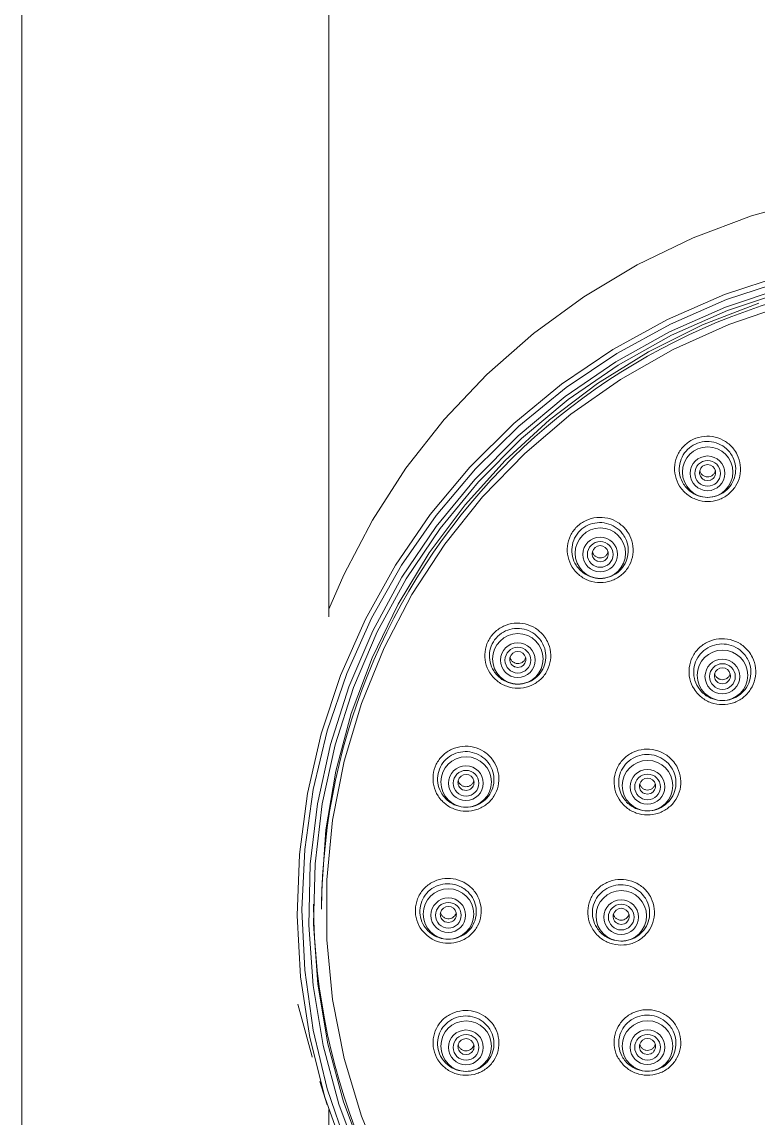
# Model space of a CAD drawing. Extents: x 1944 to 4044, y -46 to 2924.
# Drawn here: x 2657.4 to 2703, y 1490.8 to 1558.7 of the extents above; entities that cross this region are included whole.
import ezdxf

# ---------------------------------------------------------------- set-up
doc = ezdxf.new("R2010")
doc.units = 0
doc.header["$LTSCALE"] = 23.1
doc.layers.get('0').update_dxf_attribs({"linetype": 'CONTINUOUS'})

# ---------------------------------------------------------------- blocks, each defined once
blk = doc.blocks.new('A$C7AF3309A')
at = {"color": 7, "linetype": 'Continuous', "lineweight": 15}
for p, q in [((375.5, 1480.313), (375.5, 1028.825)), ((394.5, 1107.647), (394.5, 1480.313)), ((394.048, 1089.839), (394.048, 1089.541)), ((393.949, 1078.852), (394.407, 1077.404)), ((394.5, 1028.825), (394.5, 1077.114))]:
    blk.add_line(p, q, dxfattribs=at)
at = {"color": 7, "linetype": 'Continuous', "lineweight": 15, "flags": 128}
for points in [[(424.403, 1133.521), (420.676, 1132.49), (417.059, 1131.13), (413.584, 1129.451), (410.278, 1127.466), (407.169, 1125.194), (404.284, 1122.652), (401.646, 1119.862), (399.277, 1116.846), (397.196, 1113.631), (395.422, 1110.242), (394.5, 1108.11)], [(395.529, 1074.3), (394.257, 1077.888), (393.329, 1081.578), (392.753, 1085.336), (392.535, 1089.131), (392.676, 1092.929), (393.175, 1096.698), (394.027, 1100.405), (395.226, 1104.018), (396.761, 1107.505), (398.618, 1110.837), (400.782, 1113.985), (403.233, 1116.92), (405.951, 1119.619), (408.912, 1122.056), (412.091, 1124.213), (415.459, 1126.068), (418.987, 1127.608), (422.646, 1128.818)], [(433.059, 1130.023), (430.201, 1129.861), (426.435, 1129.343), (422.734, 1128.486), (419.128, 1127.296), (415.65, 1125.783), (412.328, 1123.961), (409.191, 1121.845), (406.266, 1119.453), (403.577, 1116.805), (401.148, 1113.924), (398.999, 1110.834), (397.148, 1107.563), (395.613, 1104.137), (394.404, 1100.587), (393.534, 1096.941), (393.008, 1093.233), (392.833, 1089.492), (393.008, 1085.751), (393.534, 1082.042), (394.404, 1078.397), (395.613, 1074.847)], [(396.442, 1073.917), (395.126, 1077.449), (394.152, 1081.087), (393.528, 1084.798), (393.259, 1088.551), (393.349, 1092.312), (393.795, 1096.049), (394.596, 1099.727), (395.742, 1103.316), (397.225, 1106.784), (399.03, 1110.099), (401.144, 1113.233), (403.545, 1116.159), (406.215, 1118.85), (409.128, 1121.284), (412.261, 1123.437), (415.584, 1125.293), (419.069, 1126.834), (422.685, 1128.047), (426.401, 1128.921), (430.184, 1129.448), (433.152, 1129.616)], [(434, 1129.381), (430.212, 1129.206), (426.457, 1128.683), (422.769, 1127.815), (419.179, 1126.611), (415.72, 1125.082), (412.421, 1123.24), (409.312, 1121.102), (406.419, 1118.686), (403.77, 1116.015), (401.385, 1113.111), (399.288, 1109.999), (397.495, 1106.708), (396.024, 1103.267), (394.886, 1099.704), (394.091, 1096.053), (393.648, 1092.344), (393.559, 1088.61), (393.826, 1084.885), (394.445, 1081.2), (395.412, 1077.589), (396.719, 1074.083)], [(421.121, 1127.084), (417.636, 1125.732), (414.295, 1124.066), (411.127, 1122.098), (408.16, 1119.847), (405.42, 1117.332), (402.932, 1114.576), (400.716, 1111.602), (398.793, 1108.437), (397.179, 1105.109), (395.889, 1101.646), (394.934, 1098.08), (394.322, 1094.441), (394.059, 1090.762), (394.048, 1089.839)], [(433.062, 1128.543), (430.229, 1128.377), (426.493, 1127.848), (422.824, 1126.971), (419.257, 1125.755), (415.823, 1124.211), (412.554, 1122.352), (409.479, 1120.196), (406.627, 1117.761), (404.022, 1115.071), (401.688, 1112.149), (399.647, 1109.021), (397.918, 1105.717), (396.515, 1102.266), (395.451, 1098.699), (394.737, 1095.049), (394.378, 1091.348), (394.378, 1087.631), (394.737, 1083.93), (395.451, 1080.28), (396.515, 1076.713), (397.918, 1073.262)], [(392.581, 1083.639), (393.438, 1080.468), (393.468, 1080.373)]]:
    blk.add_lwpolyline(points, dxfattribs=at)
at = {"color": 8, "linetype": 'Continuous', "lineweight": 15, "flags": 128}
for points in [[(417.74, 1116.127), (417.758, 1116.119), (417.95, 1116.081)], [(417.95, 1116.081), (418.141, 1116.119), (418.152, 1116.124)], [(411.092, 1111.103), (411.11, 1111.095), (411.302, 1111.058)], [(411.302, 1111.058), (411.493, 1111.095), (411.504, 1111.1)], [(405.991, 1104.556), (406.009, 1104.548), (406.2, 1104.51)], [(406.2, 1104.51), (406.392, 1104.548), (406.403, 1104.553)], [(418.658, 1103.539), (418.676, 1103.532), (418.868, 1103.494)], [(418.868, 1103.494), (419.059, 1103.532), (419.07, 1103.536)], [(402.784, 1096.931), (402.802, 1096.924), (402.994, 1096.886)], [(402.994, 1096.886), (403.185, 1096.924), (403.196, 1096.928)], [(414.019, 1096.702), (414.037, 1096.694), (414.229, 1096.657)], [(414.229, 1096.657), (414.42, 1096.694), (414.431, 1096.699)], [(401.69, 1088.75), (401.708, 1088.742), (401.9, 1088.704)], [(401.9, 1088.704), (402.091, 1088.742), (402.102, 1088.747)], [(412.39, 1088.637), (412.408, 1088.629), (412.6, 1088.592)], [(412.6, 1088.592), (412.791, 1088.629), (412.802, 1088.634)], [(402.784, 1080.568), (402.802, 1080.56), (402.994, 1080.522)], [(402.994, 1080.522), (403.185, 1080.56), (403.196, 1080.565)], [(414.019, 1080.572), (414.037, 1080.564), (414.229, 1080.527)], [(414.229, 1080.527), (414.42, 1080.564), (414.431, 1080.569)]]:
    blk.add_lwpolyline(points, dxfattribs=at)
at = {"color": 7, "linetype": 'Continuous', "lineweight": 15}
for centre, radius in [((417.956, 1116.609), 1.564), ((417.946, 1116.532), 1.075), ((417.953, 1116.53), 0.796), ((411.308, 1111.585), 1.564), ((411.297, 1111.509), 1.075), ((411.305, 1111.506), 0.796), ((406.206, 1105.038), 1.564), ((406.196, 1104.961), 1.075), ((406.203, 1104.959), 0.796), ((418.874, 1104.022), 1.564), ((418.864, 1103.945), 1.075), ((418.871, 1103.942), 0.796), ((403, 1097.414), 1.564), ((414.235, 1097.184), 1.564), ((402.989, 1097.337), 1.075), ((402.997, 1097.334), 0.796), ((414.225, 1097.108), 1.075), ((414.232, 1097.105), 0.796), ((401.906, 1089.232), 1.564), ((412.606, 1089.119), 1.564), ((401.896, 1089.155), 1.075), ((401.903, 1089.152), 0.796), ((412.596, 1089.043), 1.075), ((412.603, 1089.04), 0.796), ((403, 1081.05), 1.564), ((414.235, 1081.054), 1.564), ((402.989, 1080.973), 1.075), ((402.997, 1080.971), 0.796), ((414.225, 1080.978), 1.075), ((414.232, 1080.975), 0.796)]:
    blk.add_circle(centre, radius, dxfattribs=at)
for centre, radius, start, end in [((433.701, 1089.234), 39.654, 89.56766, 179.55525), ((417.95, 1116.578), 0.498, 294.045, 245.12886), ((411.302, 1111.554), 0.498, 294.045, 245.12886), ((406.2, 1105.007), 0.498, 294.045, 245.12886), ((418.868, 1103.991), 0.498, 294.045, 245.12886), ((402.993, 1097.383), 0.498, 294.045, 245.12886), ((414.229, 1097.154), 0.498, 294.045, 245.12886), ((433.697, 1090.151), 40.15, 180.44475, 270.43234), ((401.9, 1089.201), 0.498, 294.045, 245.12886), ((412.6, 1089.089), 0.498, 294.045, 245.12886), ((402.993, 1081.019), 0.498, 294.045, 245.12886), ((414.229, 1081.024), 0.498, 294.045, 245.12886)]:
    blk.add_arc(centre, radius, start, end, dxfattribs=at)
for points, knots in [([(416.466, 1115.424), (416.379, 1115.528), (416.144, 1115.806), (415.92, 1116.367), (415.882, 1117.056), (416.078, 1117.72), (416.485, 1118.281), (417.057, 1118.676), (417.73, 1118.861), (418.427, 1118.815), (419.071, 1118.542), (419.524, 1118.132), (419.843, 1117.623), (420.016, 1117.04), (419.978, 1116.349), (419.713, 1115.711), (419.248, 1115.196), (418.638, 1114.862), (417.948, 1114.748), (417.261, 1114.868), (416.765, 1115.136), (416.534, 1115.359), (416.466, 1115.424)], [0, 0, 0, 0, 0.031974, 0.085691, 0.139366, 0.193, 0.246613, 0.300234, 0.353889, 0.407587, 0.461316, 0.515043, 0.548696, 0.6024, 0.656061, 0.709686, 0.763299, 0.816928, 0.870596, 0.924307, 0.978047, 1, 1, 1, 1]), ([(416.676, 1115.589), (416.733, 1115.534), (416.931, 1115.343), (417.356, 1115.114), (417.943, 1115.011), (418.533, 1115.109), (419.054, 1115.394), (419.451, 1115.834), (419.679, 1116.38), (419.711, 1116.971), (419.565, 1117.471), (419.292, 1117.907), (418.904, 1118.26), (418.353, 1118.494), (417.756, 1118.534), (417.18, 1118.376), (416.69, 1118.037), (416.342, 1117.557), (416.174, 1116.988), (416.207, 1116.397), (416.399, 1115.916), (416.601, 1115.678), (416.676, 1115.589)], [0, 0, 0, 0, 0.021948, 0.0756594, 0.12932, 0.1829219, 0.2364795, 0.2900253, 0.3435979, 0.3972275, 0.4509243, 0.4845835, 0.5383374, 0.5921067, 0.6458545, 0.699563, 0.7532392, 0.8069048, 0.8605844, 0.9142926, 0.9680258, 1, 1, 1, 1]), ([(417.752, 1116.353), (417.703, 1116.38), (417.605, 1116.435), (417.506, 1116.559), (417.48, 1116.652), (417.47, 1116.692)], [0, 0, 0, 0, 0.36588, 0.731755, 1, 1, 1, 1]), ([(418.427, 1116.683), (418.421, 1116.657), (418.405, 1116.575), (418.319, 1116.46), (418.185, 1116.358), (418.021, 1116.308), (417.871, 1116.31), (417.785, 1116.341), (417.752, 1116.353)], [0, 0, 0, 0, 0.095631, 0.29133, 0.48688, 0.682343, 0.877817, 1, 1, 1, 1]), ([(409.819, 1110.403), (409.731, 1110.506), (409.496, 1110.784), (409.272, 1111.344), (409.233, 1112.032), (409.429, 1112.695), (409.834, 1113.255), (410.406, 1113.65), (411.079, 1113.835), (411.776, 1113.788), (412.42, 1113.516), (412.874, 1113.105), (413.194, 1112.597), (413.367, 1112.015), (413.33, 1111.326), (413.066, 1110.688), (412.602, 1110.173), (411.992, 1109.84), (411.302, 1109.726), (410.615, 1109.846), (410.118, 1110.114), (409.886, 1110.338), (409.819, 1110.403)], [0, 0, 0, 0, 0.031877, 0.085567, 0.139204, 0.19282, 0.246437, 0.300082, 0.35377, 0.407497, 0.46124, 0.514983, 0.548589, 0.60226, 0.655892, 0.709504, 0.763128, 0.816786, 0.870487, 0.924223, 0.977968, 1, 1, 1, 1]), ([(410.025, 1110.566), (410.083, 1110.511), (410.282, 1110.319), (410.707, 1110.09), (411.295, 1109.987), (411.884, 1110.085), (412.406, 1110.369), (412.802, 1110.809), (413.028, 1111.355), (413.06, 1111.945), (412.913, 1112.443), (412.639, 1112.879), (412.252, 1113.231), (411.701, 1113.465), (411.103, 1113.506), (410.527, 1113.349), (410.037, 1113.01), (409.69, 1112.531), (409.522, 1111.962), (409.556, 1111.372), (409.749, 1110.893), (409.95, 1110.655), (410.025, 1110.566)], [0, 0, 0, 0, 0.0220348, 0.0757689, 0.1294705, 0.1831176, 0.2367074, 0.290259, 0.3438076, 0.3973912, 0.451036, 0.4846381, 0.5383922, 0.5921651, 0.6459354, 0.6996747, 0.7533745, 0.8070461, 0.8607129, 0.9143983, 0.9681132, 1, 1, 1, 1]), ([(411.104, 1111.33), (411.055, 1111.358), (410.956, 1111.412), (410.857, 1111.536), (410.832, 1111.63), (410.822, 1111.669)], [0, 0, 0, 0, 0.366404, 0.732807, 1, 1, 1, 1]), ([(411.779, 1111.659), (411.773, 1111.632), (411.756, 1111.551), (411.671, 1111.436), (411.536, 1111.334), (411.373, 1111.284), (411.223, 1111.287), (411.137, 1111.318), (411.104, 1111.33)], [0, 0, 0, 0, 0.0963561, 0.2917719, 0.487082, 0.6823801, 0.877765, 1, 1, 1, 1]), ([(404.717, 1103.858), (404.63, 1103.962), (404.395, 1104.239), (404.17, 1104.798), (404.131, 1105.486), (404.326, 1106.147), (404.732, 1106.706), (405.304, 1107.1), (405.977, 1107.284), (406.675, 1107.237), (407.319, 1106.964), (407.772, 1106.554), (408.092, 1106.047), (408.265, 1105.466), (408.229, 1104.777), (407.964, 1104.14), (407.501, 1103.627), (406.89, 1103.295), (406.2, 1103.182), (405.513, 1103.302), (405.016, 1103.57), (404.785, 1103.793), (404.717, 1103.858)], [0, 0, 0, 0, 0.031893, 0.085553, 0.139163, 0.192777, 0.246415, 0.300093, 0.353813, 0.407556, 0.461296, 0.515037, 0.548594, 0.602233, 0.655848, 0.709466, 0.763115, 0.816807, 0.870537, 0.924282, 0.978014, 1, 1, 1, 1]), ([(404.922, 1104.019), (404.98, 1103.964), (405.178, 1103.773), (405.603, 1103.543), (406.191, 1103.44), (406.781, 1103.537), (407.303, 1103.821), (407.699, 1104.26), (407.925, 1104.804), (407.956, 1105.393), (407.809, 1105.89), (407.535, 1106.325), (407.148, 1106.677), (406.597, 1106.912), (406, 1106.953), (405.424, 1106.797), (404.934, 1106.46), (404.586, 1105.981), (404.419, 1105.414), (404.453, 1104.825), (404.645, 1104.346), (404.847, 1104.108), (404.922, 1104.019)], [0, 0, 0, 0, 0.021995, 0.075734, 0.129463, 0.183154, 0.236788, 0.290367, 0.343914, 0.397467, 0.451063, 0.484605, 0.53834, 0.592096, 0.645872, 0.699638, 0.753368, 0.80706, 0.860728, 0.914397, 0.968089, 1, 1, 1, 1]), ([(417.369, 1102.844), (417.279, 1102.951), (417.039, 1103.233), (416.813, 1103.802), (416.775, 1104.497), (416.975, 1105.167), (417.388, 1105.733), (417.968, 1106.131), (418.649, 1106.316), (419.355, 1106.269), (420.005, 1105.993), (420.463, 1105.578), (420.785, 1105.064), (420.959, 1104.476), (420.92, 1103.779), (420.65, 1103.134), (420.179, 1102.615), (419.56, 1102.279), (418.863, 1102.165), (418.167, 1102.287), (417.668, 1102.557), (417.435, 1102.781), (417.369, 1102.844)], [0, 0, 0, 0, 0.032463, 0.086147, 0.139806, 0.193457, 0.247109, 0.300773, 0.354456, 0.408157, 0.461864, 0.515571, 0.549172, 0.602847, 0.656505, 0.710155, 0.763809, 0.817479, 0.871168, 0.924872, 0.97858, 1, 1, 1, 1]), ([(417.578, 1103.006), (417.635, 1102.951), (417.834, 1102.759), (418.262, 1102.528), (418.858, 1102.423), (419.456, 1102.521), (419.986, 1102.809), (420.39, 1103.254), (420.621, 1103.806), (420.655, 1104.404), (420.507, 1104.909), (420.23, 1105.349), (419.838, 1105.706), (419.28, 1105.943), (418.675, 1105.985), (418.09, 1105.826), (417.593, 1105.485), (417.239, 1104.999), (417.067, 1104.424), (417.1, 1103.827), (417.295, 1103.339), (417.5, 1103.097), (417.578, 1103.006)], [0, 0, 0, 0, 0.021421, 0.07512, 0.128802, 0.182456, 0.236083, 0.289692, 0.3433, 0.396927, 0.450584, 0.48418, 0.537893, 0.591619, 0.645347, 0.699065, 0.752767, 0.806456, 0.860141, 0.913832, 0.967532, 1, 1, 1, 1]), ([(406.002, 1104.784), (405.953, 1104.811), (405.855, 1104.866), (405.756, 1104.99), (405.731, 1105.083), (405.72, 1105.122)], [0, 0, 0, 0, 0.3666329, 0.7332686, 1, 1, 1, 1]), ([(406.678, 1105.112), (406.672, 1105.085), (406.655, 1105.004), (406.569, 1104.889), (406.435, 1104.788), (406.272, 1104.738), (406.121, 1104.741), (406.035, 1104.772), (406.002, 1104.784)], [0, 0, 0, 0, 0.096451, 0.291702, 0.486917, 0.682199, 0.87762, 1, 1, 1, 1]), ([(418.674, 1103.79), (418.625, 1103.816), (418.526, 1103.87), (418.426, 1103.992), (418.4, 1104.084), (418.39, 1104.122)], [0, 0, 0, 0, 0.367984, 0.735967, 1, 1, 1, 1]), ([(419.342, 1104.109), (419.338, 1104.088), (419.322, 1104.012), (419.24, 1103.902), (419.107, 1103.799), (418.944, 1103.747), (418.794, 1103.748), (418.707, 1103.778), (418.674, 1103.79)], [0, 0, 0, 0, 0.076871, 0.276462, 0.476005, 0.675541, 0.875115, 1, 1, 1, 1]), ([(401.51, 1096.237), (401.422, 1096.341), (401.187, 1096.618), (400.963, 1097.178), (400.924, 1097.864), (401.12, 1098.524), (401.527, 1099.082), (402.099, 1099.474), (402.772, 1099.656), (403.47, 1099.608), (404.114, 1099.334), (404.566, 1098.924), (404.886, 1098.418), (405.058, 1097.837), (405.021, 1097.15), (404.756, 1096.514), (404.292, 1096.002), (403.681, 1095.672), (402.991, 1095.56), (402.303, 1095.682), (401.808, 1095.95), (401.577, 1096.172), (401.51, 1096.237)], [0, 0, 0, 0, 0.032036, 0.085672, 0.139274, 0.192904, 0.246572, 0.300284, 0.354024, 0.407767, 0.461487, 0.515209, 0.548728, 0.602346, 0.655961, 0.709602, 0.763284, 0.817007, 0.870751, 0.924488, 0.978192, 1, 1, 1, 1]), ([(412.729, 1096.01), (412.639, 1096.117), (412.399, 1096.399), (412.173, 1096.968), (412.136, 1097.662), (412.336, 1098.331), (412.749, 1098.895), (413.329, 1099.292), (414.011, 1099.476), (414.717, 1099.427), (415.367, 1099.151), (415.824, 1098.736), (416.147, 1098.222), (416.32, 1097.635), (416.281, 1096.939), (416.01, 1096.296), (415.539, 1095.777), (414.92, 1095.443), (414.222, 1095.33), (413.526, 1095.453), (413.028, 1095.724), (412.795, 1095.947), (412.729, 1096.01)], [0, 0, 0, 0, 0.032533, 0.086198, 0.139843, 0.193496, 0.247163, 0.300849, 0.354552, 0.40826, 0.461963, 0.515666, 0.549235, 0.602891, 0.65654, 0.710197, 0.76387, 0.817562, 0.871268, 0.924975, 0.978672, 1, 1, 1, 1]), ([(401.714, 1096.395), (401.771, 1096.34), (401.969, 1096.15), (402.393, 1095.92), (402.981, 1095.816), (403.571, 1095.911), (404.093, 1096.194), (404.49, 1096.631), (404.717, 1097.175), (404.748, 1097.763), (404.601, 1098.259), (404.328, 1098.693), (403.942, 1099.044), (403.391, 1099.28), (402.794, 1099.322), (402.218, 1099.168), (401.727, 1098.833), (401.379, 1098.355), (401.211, 1097.789), (401.244, 1097.201), (401.436, 1096.722), (401.638, 1096.484), (401.714, 1096.395)], [0, 0, 0, 0, 0.021822, 0.075549, 0.129288, 0.183011, 0.23669, 0.290311, 0.34388, 0.397426, 0.450986, 0.484478, 0.538175, 0.591895, 0.645658, 0.699435, 0.753194, 0.806915, 0.8606, 0.914267, 0.967939, 1, 1, 1, 1]), ([(412.936, 1096.169), (412.993, 1096.115), (413.192, 1095.924), (413.62, 1095.692), (414.216, 1095.586), (414.815, 1095.683), (415.345, 1095.969), (415.749, 1096.413), (415.98, 1096.964), (416.014, 1097.561), (415.866, 1098.065), (415.59, 1098.505), (415.198, 1098.861), (414.641, 1099.099), (414.035, 1099.142), (413.451, 1098.985), (412.953, 1098.645), (412.598, 1098.161), (412.426, 1097.587), (412.459, 1096.991), (412.653, 1096.503), (412.859, 1096.261), (412.936, 1096.169)], [0, 0, 0, 0, 0.021335, 0.07504, 0.128742, 0.182427, 0.236086, 0.289717, 0.343328, 0.396935, 0.450557, 0.484112, 0.537804, 0.591509, 0.645234, 0.698963, 0.752683, 0.806388, 0.860078, 0.913764, 0.967453, 1, 1, 1, 1]), ([(402.796, 1097.161), (402.747, 1097.188), (402.648, 1097.243), (402.549, 1097.366), (402.524, 1097.459), (402.514, 1097.498)], [0, 0, 0, 0, 0.366622, 0.73325, 1, 1, 1, 1]), ([(403.471, 1097.488), (403.465, 1097.461), (403.449, 1097.38), (403.363, 1097.266), (403.229, 1097.164), (403.065, 1097.115), (402.915, 1097.118), (402.829, 1097.149), (402.796, 1097.161)], [0, 0, 0, 0, 0.096072, 0.29128, 0.486533, 0.681913, 0.877447, 1, 1, 1, 1]), ([(414.035, 1096.953), (413.986, 1096.98), (413.887, 1097.034), (413.787, 1097.155), (413.761, 1097.247), (413.751, 1097.286)], [0, 0, 0, 0, 0.368005, 0.736012, 1, 1, 1, 1]), ([(414.703, 1097.271), (414.699, 1097.25), (414.683, 1097.175), (414.601, 1097.065), (414.468, 1096.962), (414.305, 1096.91), (414.155, 1096.912), (414.069, 1096.942), (414.035, 1096.953)], [0, 0, 0, 0, 0.076626, 0.2761743, 0.4757235, 0.6753172, 0.8749796, 1, 1, 1, 1]), ([(400.417, 1088.057), (400.363, 1088.117), (400.158, 1088.347), (399.912, 1088.834), (399.818, 1089.515), (399.958, 1090.188), (400.317, 1090.775), (400.854, 1091.211), (401.509, 1091.446), (402.207, 1091.455), (402.789, 1091.262), (403.29, 1090.926), (403.687, 1090.463), (403.937, 1089.82), (403.958, 1089.132), (403.746, 1088.478), (403.327, 1087.932), (402.746, 1087.554), (402.069, 1087.387), (401.374, 1087.453), (400.804, 1087.701), (400.526, 1087.956), (400.417, 1088.057)], [0, 0, 0, 0, 0.018986, 0.072669, 0.126311, 0.179927, 0.233545, 0.287192, 0.340882, 0.39461, 0.448356, 0.482047, 0.535709, 0.589373, 0.643004, 0.696617, 0.750242, 0.803901, 0.857605, 0.911342, 0.965086, 1, 1, 1, 1]), ([(411.099, 1087.949), (411.008, 1088.056), (410.768, 1088.339), (410.543, 1088.908), (410.507, 1089.602), (410.709, 1090.269), (411.124, 1090.831), (411.705, 1091.225), (412.387, 1091.407), (413.093, 1091.356), (413.743, 1091.079), (414.198, 1090.663), (414.52, 1090.15), (414.691, 1089.563), (414.65, 1088.868), (414.378, 1088.227), (413.906, 1087.711), (413.285, 1087.379), (412.587, 1087.269), (411.892, 1087.393), (411.395, 1087.664), (411.164, 1087.886), (411.099, 1087.949)], [0, 0, 0, 0, 0.032784, 0.086438, 0.140088, 0.193759, 0.247449, 0.301153, 0.354861, 0.40856, 0.462244, 0.515928, 0.549482, 0.603132, 0.656791, 0.710467, 0.764163, 0.81787, 0.871576, 0.92527, 0.978944, 1, 1, 1, 1]), ([(400.619, 1088.213), (400.713, 1088.127), (400.951, 1087.908), (401.44, 1087.695), (402.034, 1087.639), (402.613, 1087.782), (403.109, 1088.105), (403.468, 1088.572), (403.648, 1089.13), (403.631, 1089.718), (403.417, 1090.269), (403.078, 1090.665), (402.65, 1090.953), (402.152, 1091.119), (401.555, 1091.113), (400.994, 1090.913), (400.534, 1090.541), (400.226, 1090.038), (400.106, 1089.462), (400.187, 1088.879), (400.398, 1088.461), (400.573, 1088.264), (400.619, 1088.213)], [0, 0, 0, 0, 0.034941, 0.088695, 0.142447, 0.196214, 0.249791, 0.303363, 0.356909, 0.410468, 0.464066, 0.517679, 0.551349, 0.605082, 0.65882, 0.712538, 0.766227, 0.819896, 0.873566, 0.927262, 0.980998, 1, 1, 1, 1]), ([(411.305, 1088.105), (411.361, 1088.051), (411.56, 1087.861), (411.986, 1087.628), (412.582, 1087.521), (413.18, 1087.616), (413.712, 1087.9), (414.117, 1088.342), (414.35, 1088.892), (414.385, 1089.487), (414.238, 1089.99), (413.963, 1090.43), (413.572, 1090.787), (413.016, 1091.025), (412.411, 1091.07), (411.826, 1090.915), (411.327, 1090.577), (410.971, 1090.096), (410.797, 1089.524), (410.828, 1088.928), (411.021, 1088.44), (411.227, 1088.197), (411.305, 1088.105)], [0, 0, 0, 0, 0.021067, 0.074764, 0.128468, 0.182172, 0.235861, 0.289524, 0.34316, 0.396773, 0.45038, 0.483911, 0.537567, 0.591237, 0.644936, 0.698659, 0.752388, 0.806111, 0.859818, 0.913511, 0.967196, 1, 1, 1, 1]), ([(401.419, 1089.304), (401.419, 1089.302), (401.425, 1089.245), (401.489, 1089.144), (401.589, 1089.036), (401.671, 1088.995), (401.702, 1088.979)], [0, 0, 0, 0, 0.015363, 0.39029, 0.76537, 1, 1, 1, 1]), ([(401.702, 1088.979), (401.756, 1088.962), (401.864, 1088.928), (402.035, 1088.946), (402.191, 1089.016), (402.309, 1089.134), (402.373, 1089.234), (402.38, 1089.292), (402.38, 1089.294)], [0, 0, 0, 0, 0.1983375, 0.3966739, 0.5950245, 0.7932972, 0.9914239, 1, 1, 1, 1]), ([(412.406, 1088.889), (412.357, 1088.916), (412.258, 1088.969), (412.159, 1089.091), (412.133, 1089.183), (412.122, 1089.221)], [0, 0, 0, 0, 0.368004, 0.736013, 1, 1, 1, 1]), ([(413.074, 1089.206), (413.07, 1089.186), (413.054, 1089.111), (412.972, 1089.001), (412.839, 1088.898), (412.677, 1088.846), (412.526, 1088.848), (412.44, 1088.878), (412.406, 1088.889)], [0, 0, 0, 0, 0.076242, 0.275813, 0.475435, 0.675126, 0.874876, 1, 1, 1, 1]), ([(401.509, 1079.879), (401.419, 1079.984), (401.182, 1080.264), (400.96, 1080.825), (400.925, 1081.51), (401.126, 1082.167), (401.536, 1082.72), (402.111, 1083.108), (402.785, 1083.285), (403.482, 1083.232), (404.124, 1082.957), (404.573, 1082.546), (404.89, 1082.039), (405.059, 1081.46), (405.019, 1080.775), (404.749, 1080.143), (404.281, 1079.635), (403.668, 1079.31), (402.978, 1079.203), (402.292, 1079.328), (401.801, 1079.596), (401.573, 1079.816), (401.509, 1079.879)], [0, 0, 0, 0, 0.0327044, 0.0863287, 0.1399741, 0.193668, 0.247399, 0.3011442, 0.3548746, 0.4085677, 0.4622235, 0.5158807, 0.5493908, 0.6030175, 0.6566809, 0.710388, 0.7641264, 0.8178701, 0.8715907, 0.9252699, 0.9789078, 1, 1, 1, 1]), ([(412.726, 1079.888), (412.583, 1080.07), (412.297, 1080.433), (412.131, 1081.116), (412.188, 1081.806), (412.479, 1082.439), (412.966, 1082.94), (413.595, 1083.255), (414.296, 1083.346), (414.989, 1083.204), (415.596, 1082.844), (416.049, 1082.308), (416.296, 1081.656), (416.31, 1080.961), (416.089, 1080.302), (415.659, 1079.752), (415.067, 1079.375), (414.379, 1079.211), (413.677, 1079.283), (413.108, 1079.536), (412.832, 1079.79), (412.726, 1079.888)], [0, 0, 0, 0, 0.053661, 0.107322, 0.160982, 0.214653, 0.268343, 0.322051, 0.375769, 0.429484, 0.483184, 0.536865, 0.590529, 0.644189, 0.697855, 0.751539, 0.805242, 0.858958, 0.912675, 0.966381, 1, 1, 1, 1]), ([(401.712, 1080.031), (401.767, 1079.978), (401.962, 1079.79), (402.383, 1079.56), (402.97, 1079.453), (403.561, 1079.544), (404.085, 1079.822), (404.485, 1080.256), (404.715, 1080.796), (404.749, 1081.382), (404.605, 1081.877), (404.334, 1082.31), (403.95, 1082.662), (403.401, 1082.899), (402.805, 1082.945), (402.229, 1082.794), (401.736, 1082.464), (401.384, 1081.991), (401.212, 1081.429), (401.242, 1080.843), (401.432, 1080.361), (401.635, 1080.122), (401.712, 1080.031)], [0, 0, 0, 0, 0.021112, 0.074794, 0.128506, 0.182241, 0.235977, 0.289684, 0.343339, 0.396936, 0.45049, 0.483958, 0.537558, 0.591176, 0.644855, 0.698595, 0.752368, 0.80614, 0.859884, 0.913589, 0.967263, 1, 1, 1, 1]), ([(412.933, 1080.041), (412.988, 1079.988), (413.184, 1079.798), (413.608, 1079.566), (414.204, 1079.457), (414.803, 1079.549), (415.336, 1079.83), (415.743, 1080.27), (415.978, 1080.818), (416.015, 1081.412), (415.87, 1081.915), (415.597, 1082.354), (415.208, 1082.711), (414.653, 1082.952), (414.048, 1082.998), (413.463, 1082.846), (412.963, 1082.511), (412.604, 1082.032), (412.428, 1081.462), (412.456, 1080.868), (412.647, 1080.378), (412.854, 1080.134), (412.933, 1080.041)], [0, 0, 0, 0, 0.020655, 0.074342, 0.128037, 0.181741, 0.235445, 0.289138, 0.342807, 0.396447, 0.450063, 0.4836, 0.537222, 0.590853, 0.644514, 0.698209, 0.751928, 0.805657, 0.859382, 0.913092, 0.966787, 1, 1, 1, 1]), ([(402.797, 1080.798), (402.748, 1080.825), (402.649, 1080.88), (402.55, 1081.003), (402.524, 1081.095), (402.514, 1081.135)], [0, 0, 0, 0, 0.3657688, 0.7315458, 1, 1, 1, 1]), ([(403.471, 1081.124), (403.465, 1081.098), (403.449, 1081.018), (403.364, 1080.904), (403.23, 1080.803), (403.067, 1080.753), (402.916, 1080.755), (402.83, 1080.786), (402.797, 1080.798)], [0, 0, 0, 0, 0.0939921, 0.2895778, 0.4853139, 0.6811903, 0.8771353, 1, 1, 1, 1]), ([(414.035, 1080.825), (413.986, 1080.852), (413.887, 1080.905), (413.788, 1081.026), (413.762, 1081.118), (413.751, 1081.156)], [0, 0, 0, 0, 0.368046, 0.736095, 1, 1, 1, 1]), ([(414.703, 1081.141), (414.699, 1081.121), (414.683, 1081.046), (414.601, 1080.937), (414.468, 1080.834), (414.306, 1080.782), (414.155, 1080.784), (414.069, 1080.813), (414.035, 1080.825)], [0, 0, 0, 0, 0.075958, 0.275602, 0.475316, 0.675084, 0.874867, 1, 1, 1, 1])]:
    blk.add_open_spline(points, degree=3, knots=knots, dxfattribs=at)

msp = doc.modelspace()

# ---------------------------------------------------------------- block references
at = {"lineweight": 15}
msp.add_blockref('A$C7AF3309A', (2281.879, 414.166), dxfattribs=at)

doc.saveas('drawing.dxf')
